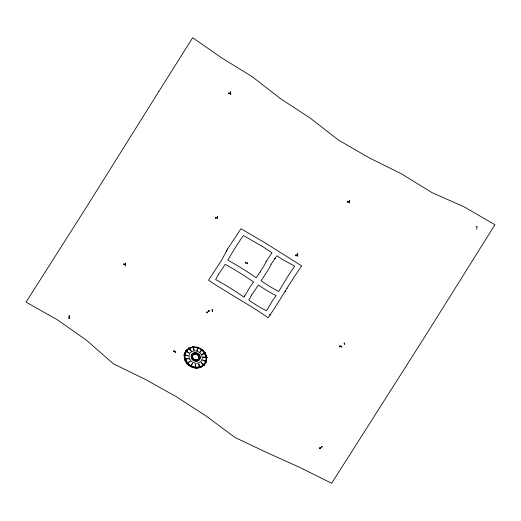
<?xml version="1.0" encoding="UTF-8"?>
<svg xmlns="http://www.w3.org/2000/svg" width="521" height="521" viewBox="0 0 521 521"><rect width="100%" height="100%" fill="white"/><g stroke="black" fill="none" stroke-linecap="round" stroke-linejoin="round"><path stroke-width="0.78" d="M69.234 318.696L68.909 317.667L69.104 318.448M69.462 316.983L69.143 315.928L69.462 316.983L69.26 316.299M125.385 265.677L125.222 264.785M125.528 264.101L125.366 263.209M175.134 352.02C174.802 350.789 175.746 353.752 175.225 352.001M207.319 312.952L207 311.897L207.189 312.704M212.542 311.884L212.216 310.835L212.412 311.643M212.529 310.575L212.21 309.52L212.399 310.334M217.661 218.625L217.498 217.732M217.654 217.316L217.491 216.423M230.744 94.229L230.744 93.76L230.744 94.229C229.722 92.061 231.129 94.77 230.542 93.546M230.458 91.891C230.718 93.923 230.497 91.292 230.536 92.237M247.013 262.721C247.208 264.46 247.182 262.363 247.117 263.04M297.823 256.195L297.498 255.147L297.693 255.954M297.81 254.886L297.491 253.838L297.68 254.645M321.985 447.324L321.691 446.315M341.763 347.201L341.463 346.191M349.48 203.04L349.161 201.985L349.35 202.793M349.728 201.282L349.402 200.227L349.598 201.034M344.576 344.173L344.251 343.118L344.576 344.173L344.368 343.482M476.845 229.247L476.682 228.354M477.138 227.41L476.708 226.622M184.089 354.944L188.048 355.732L184.089 354.944L183.92 355.302L184.102 354.821M69.182 315.954L69.137 316.521L69.3 316.091M68.941 318.025L68.811 317.908M125.06 265.222L125.105 264.648L125.092 265.013M175.225 352.001L175.264 351.792M230.738 92.92L230.315 92.132M217.329 216.853L217.355 216.306M217.335 218.162L217.368 217.615M207.019 311.942L206.993 312.489L207.156 312.059M212.242 310.874L212.216 311.421L212.379 310.991M297.647 253.994L297.478 254.43L297.511 253.877M349.428 200.266L349.402 200.819L349.565 200.39M344.277 343.163L344.244 343.71L344.414 343.28M287.045 288.191L287.214 288.25M124.076 264.251L123.965 264.74M229.077 93.448C228.66 93.682 229.207 91.8 229.09 93.708M174.027 351.428L174.04 351.688M215.896 217.641L215.948 217.218L215.876 218.332L215.896 217.583M245.671 262.467L245.762 262.727C245.313 263.776 245.99 261.034 245.671 262.525M296.058 255.153L296.032 255.902L296.104 254.789L296.058 255.218M339.998 346.159L339.979 346.908L340.044 345.794L339.998 346.218M197.85 347.006C195.649 355.823 198.573 347.116 197.609 347.279L197.98 347.045M209.012 310.412L208.862 311.324L209.012 310.412M347.885 202.409L347.956 201.301L348.015 202.187M320.031 448.653L320.148 448.164C320.102 446.334 320.005 449.551 319.927 448.132L320.181 447.741L319.927 448.132M191.005 366.504L190.647 366.699L192.464 363.235L190.875 366.439M195.707 367.898L195.329 368.171L195.531 364.199L195.564 367.878M202.363 349.337L202.024 349.5C202.128 349.949 196.762 355.726 202.252 349.252M187.091 363.502L186.967 363.847L187 363.397L190.022 361.34L187 363.397M193.187 346.511L192.816 346.823C194.151 346.27 194.717 355.231 193.05 346.524M206.544 361.73L202.786 360.089L206.544 361.73L206.355 362.088L206.583 361.613M204.063 353.941L205.437 353.349C205.274 351.988 197.498 356.859 205.567 352.991M200.025 367.8L198.735 363.912L200.279 367.722L198.709 364.974M186.01 359.47L184.499 359.77C186.531 357.764 192.353 358.298 184.649 359.412M188.804 347.826C187.58 347.911 195.284 355.446 188.693 347.891M207.045 357.373L206.889 357.738L207.032 357.25L203.079 357.224L207.032 357.25M203.926 365.644L204.141 365.306L201.249 362.453L204.108 365.475L202.734 364.537M185.593 350.763L189.051 352.958L185.593 350.763L185.32 351.219L186.472 351.949M125.105 263.313L125.235 263.085M230.406 92.458L230.575 92.028M230.419 93.767L230.582 93.337M215.876 218.332L215.994 217.843M175.297 352.443L175.427 352.684M208.862 311.324L208.882 310.575M212.229 309.565L212.334 309.891M245.632 262.955L245.651 263.216M247.149 262.838L246.98 263.268L246.889 262.942M247.182 263.483L247.312 263.73M295.928 255.381L296.182 254.99L296.032 255.902M297.543 255.173L297.621 255.511M349.187 202.031L349.278 202.356M339.959 346.647L339.979 346.908M341.431 346.739L341.887 346.973M321.659 446.862L321.822 446.432L322.115 447.096M476.845 226.739L476.676 227.176L476.585 226.85M185.32 351.219L185.522 350.867M123.855 264.212L124.037 263.626L124.024 264.518M184.603 359.288L184.499 359.77M205.502 352.873L205.437 353.349M244.564 296.019L244.395 295.869M320.161 448.425L320.05 447.904M260.207 272.014L260.161 272.223M206.153 356.077A11.397 9.945 30.2 0 1 193.981 367.455A11.397 9.945 30.2 0 1 185.854 351.31M186.257 350.75A11.397 9.945 30.2 0 1 188.908 348.458M189.546 348.126A11.397 9.945 30.2 0 1 195.388 347.175M196.156 347.286A11.397 9.945 30.2 0 1 197.687 347.644M198.436 347.891A11.397 9.945 30.2 0 1 205.938 355.368M205.899 361.861A11.397 9.951 30.2 0 1 190.94 366.504A11.397 9.951 30.2 0 1 185.769 351.454M186.173 350.887A11.397 9.951 30.2 0 1 188.218 348.979M190.816 347.735A11.397 9.951 30.2 0 1 192.262 347.396M196.072 347.422A11.397 9.951 30.2 0 1 197.602 347.787M198.351 348.035A11.397 9.951 30.2 0 1 199.804 348.679M200.5 349.063A11.397 9.951 30.2 0 1 205.86 355.511M206.075 356.221A11.397 9.951 30.2 0 1 206.108 361.196M205.808 362.01A11.397 9.951 30.2 0 1 190.849 366.654A11.397 9.951 30.2 0 1 185.678 351.61M186.082 351.043A11.397 9.951 30.2 0 1 187.026 350.014M204.818 353.609A11.397 9.951 30.2 0 1 205.769 355.667M206.264 357.816A11.397 9.951 30.2 0 1 206.277 359.965M199.725 367.012A10.902 9.515 30.2 0 1 198.345 367.338M195.434 367.409A10.902 9.515 30.2 0 1 193.962 367.162M193.232 366.966A10.902 9.515 30.2 0 1 191.813 366.439M191.129 366.113A10.902 9.515 30.2 0 1 189.214 364.889M186.251 361.541A10.902 9.515 30.2 0 1 185.339 359.575M204.252 363.853A10.902 9.515 30.2 0 1 203.346 364.837M199.81 366.869A10.902 9.515 30.2 0 1 198.429 367.188M191.214 365.97A10.902 9.515 30.2 0 1 189.292 364.739M186.336 361.398A10.902 9.515 30.2 0 1 185.424 359.431M204.571 353.492A10.902 9.515 30.2 0 1 205.228 354.788M226.713 250.842L226.746 251.2L226.713 250.842M274.743 258.429L275.244 258.527L274.743 258.429M269.865 314.749L270.366 314.853L269.865 314.749M285.169 291.259L285.664 291.363L285.169 291.259M266.303 261.216L264.16 265.593L256.254 277.804A277.446 241.477 29.6 0 0 227.866 260.174A356.351 310.151 29.6 0 1 243.385 235.564L262.74 246.641L271.995 252.848L266.303 261.216M271.148 264.199L269.005 268.575L261.093 280.786A132.985 115.747 29.6 0 0 278.722 291.46L288.771 274.873L294.704 266.127L282.59 259.575L276.885 255.752L271.148 264.199M227.605 248.94L221.692 260.083L208.517 280.187C228.042 293.323 248.882 304.277 268.198 317.725C279.849 300.754 289.754 282.682 301.75 265.944L265.482 243.112L240.989 228.706L227.605 248.94M218.501 274.313L215.648 279.543A277.446 241.477 29.6 0 1 244.036 297.178L250.08 286.889L253.61 281.991A277.446 241.477 29.6 0 0 225.222 264.362L218.501 274.313M251.734 294.932L248.875 300.155A132.985 115.747 29.6 0 0 266.505 310.829L272.548 300.545L276.078 295.648A132.985 115.747 29.6 0 1 258.455 284.974L251.734 294.932M216.026 217.42L215.766 217.804L216.02 217.42M173.988 350.848L173.929 351.232L173.981 350.848M348.035 201.497L347.774 201.887L348.035 201.497M340.122 345.996L339.868 346.38L340.122 345.996M158.775 91.585L87.743 205.079L26.05 302.121L56.997 319.562L86.225 340.024L113.513 363.892L145.515 379.477L176.515 396.813L206.368 416.181L235.088 437.536L267.28 452.775L299.809 467.428L331.649 483.286L424.133 337.829L494.95 224.714L464.211 206.915L431.609 192.392L401.333 173.767L369.461 157.974L338.689 140.221L310.353 118.189L280.578 98.69L252.223 76.698L221.946 58.072L192.666 37.714L158.775 91.585M229.11 93.025L228.856 93.409L229.103 93.025M174.06 351.004L173.806 351.395L174.053 351.004M191.839 358.806A4.663 4.07 30.2 0 0 199.667 359.444A4.663 4.07 30.2 0 0 195.583 352.743A4.663 4.07 30.2 0 0 191.878 358.748A4.663 4.07 30.2 0 0 199.706 359.386A4.663 4.07 30.2 0 0 195.544 352.802A4.663 4.07 30.2 0 0 191.839 358.806M192.965 358.279A3.295 2.879 30.2 0 0 198.501 358.735A3.295 2.879 30.2 0 0 195.59 354.039A3.295 2.879 30.2 0 0 192.965 358.279M193.004 358.22A3.295 2.879 30.2 0 0 198.534 358.669A3.295 2.879 30.2 0 0 195.622 353.98A3.295 2.879 30.2 0 0 193.004 358.22M186.427 361.248A10.902 9.515 30.2 0 0 204.727 363.157A10.902 9.515 30.2 0 0 195.479 347.468A10.902 9.515 30.2 0 0 186.427 361.248M189.891 359.581A6.884 6.011 30.2 0 0 201.445 360.793A6.884 6.011 30.2 0 0 195.609 350.88A6.884 6.011 30.2 0 0 189.891 359.581M186.01 361.424A11.397 9.945 30.2 0 0 205.144 363.424A11.397 9.945 30.2 0 0 195.479 347.025A11.397 9.945 30.2 0 0 186.01 361.424"/></g></svg>
